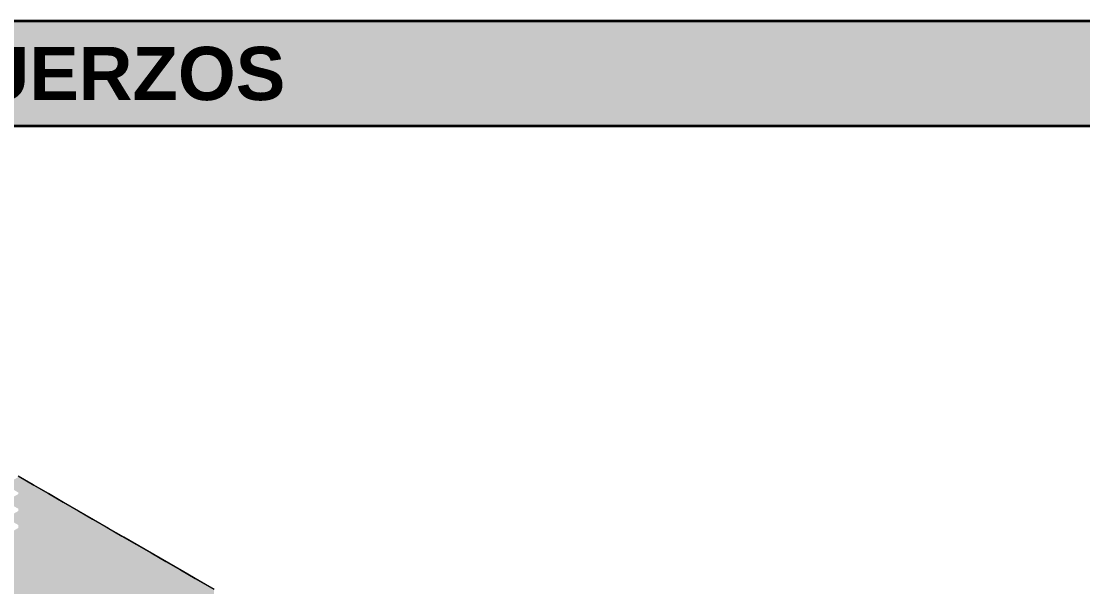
# Model space of a CAD drawing. Header units: metres. Extents: x 349021 to 349543, y 9281040 to 9281959.
# Drawn here: x 349203.157 to 349204.073, y 9281042.673 to 9281043.16 of the extents above; entities that cross this region are included whole.
import ezdxf
from ezdxf.enums import TextEntityAlignment as Align

# ---------------------------------------------------------------- set-up
doc = ezdxf.new("R2010")
doc.units = ezdxf.units.M
doc.header["$LTSCALE"] = 0.25
for name, color, linetype, lineweight in [('ISO-3D', 7, 'CONTINUOUS', 13), ('ISO-3D-ARISTAS', 250, 'CONTINUOUS', 13), ('PANEL-FONDO', 5, 'CONTINUOUS', 13), ('TITULOS', 160, 'CONTINUOUS', 35)]:
    doc.layers.add(name, color=color, linetype=linetype, lineweight=lineweight)
doc.layers.add('PANEL', color=5, linetype='CONTINUOUS', lineweight=35, true_color=0x1f4e79)
doc.styles.add('TITULOS', font='arialbd.ttf')

msp = doc.modelspace()

# ---------------------------------------------------------------- linework, layer by layer
at = {"layer": 'ISO-3D', "true_color": 0x9e9c96}
for points in [[(349203.1556, 9281042.76762), (349203.16826, 9281042.76031), (349203.14348, 9281042.76062), (349203.15613, 9281042.75331)], [(349203.16826, 9281042.76031), (349203.18091, 9281042.753), (349203.15613, 9281042.75331), (349203.16879, 9281042.746)], [(349203.15613, 9281042.75331), (349203.16879, 9281042.746), (349203.14401, 9281042.74631), (349203.15667, 9281042.739)], [(349203.18091, 9281042.753), (349203.19357, 9281042.74569), (349203.16879, 9281042.746), (349203.18145, 9281042.73869)], [(349203.15667, 9281042.739), (349203.16932, 9281042.73169), (349203.14454, 9281042.732), (349203.1572, 9281042.72469)], [(349203.16879, 9281042.746), (349203.18145, 9281042.73869), (349203.15667, 9281042.739), (349203.16932, 9281042.73169)], [(349203.18145, 9281042.73869), (349203.1941, 9281042.73138), (349203.16932, 9281042.73169), (349203.18198, 9281042.72438)], [(349203.19357, 9281042.74569), (349203.20623, 9281042.73838), (349203.18145, 9281042.73869), (349203.1941, 9281042.73138)], [(349203.20623, 9281042.73838), (349203.21889, 9281042.73108), (349203.1941, 9281042.73138), (349203.20676, 9281042.72408)], [(349203.16932, 9281042.73169), (349203.18198, 9281042.72438), (349203.1572, 9281042.72469), (349203.16986, 9281042.71738)], [(349203.1941, 9281042.73138), (349203.20676, 9281042.72408), (349203.18198, 9281042.72438), (349203.19464, 9281042.71708)], [(349203.21889, 9281042.73108), (349203.23154, 9281042.72377), (349203.20676, 9281042.72408), (349203.21942, 9281042.71677)], [(349203.1572, 9281042.72469), (349203.16986, 9281042.71738), (349203.14507, 9281042.71769), (349203.15773, 9281042.71038)], [(349203.18198, 9281042.72438), (349203.19464, 9281042.71708), (349203.16986, 9281042.71738), (349203.18251, 9281042.71008)], [(349203.20676, 9281042.72408), (349203.21942, 9281042.71677), (349203.19464, 9281042.71708), (349203.20729, 9281042.70977)], [(349203.23154, 9281042.72377), (349203.2442, 9281042.71646), (349203.21942, 9281042.71677), (349203.23208, 9281042.70946)], [(349203.14507, 9281042.71769), (349203.15773, 9281042.71038), (349203.13295, 9281042.71069), (349203.14561, 9281042.70338)], [(349203.15773, 9281042.71038), (349203.17039, 9281042.70308), (349203.14561, 9281042.70338), (349203.15826, 9281042.69608)], [(349203.16986, 9281042.71738), (349203.18251, 9281042.71008), (349203.15773, 9281042.71038), (349203.17039, 9281042.70308)], [(349203.19464, 9281042.71708), (349203.20729, 9281042.70977), (349203.18251, 9281042.71008), (349203.19517, 9281042.70277)], [(349203.21942, 9281042.71677), (349203.23208, 9281042.70946), (349203.20729, 9281042.70977), (349203.21995, 9281042.70246)], [(349203.2442, 9281042.71646), (349203.25686, 9281042.70915), (349203.23208, 9281042.70946), (349203.24473, 9281042.70215)], [(349203.14561, 9281042.70338), (349203.15826, 9281042.69608), (349203.13348, 9281042.69638), (349203.14614, 9281042.68908)], [(349203.17039, 9281042.70308), (349203.18305, 9281042.69577), (349203.15826, 9281042.69608), (349203.17092, 9281042.68877)], [(349203.18251, 9281042.71008), (349203.19517, 9281042.70277), (349203.17039, 9281042.70308), (349203.18305, 9281042.69577)], [(349203.19517, 9281042.70277), (349203.20783, 9281042.69546), (349203.18305, 9281042.69577), (349203.1957, 9281042.68846)], [(349203.20729, 9281042.70977), (349203.21995, 9281042.70246), (349203.19517, 9281042.70277), (349203.20783, 9281042.69546)], [(349203.21995, 9281042.70246), (349203.23261, 9281042.69515), (349203.20783, 9281042.69546), (349203.22048, 9281042.68815)], [(349203.23208, 9281042.70946), (349203.24473, 9281042.70215), (349203.21995, 9281042.70246), (349203.23261, 9281042.69515)], [(349203.24473, 9281042.70215), (349203.25739, 9281042.69485), (349203.23261, 9281042.69515), (349203.24527, 9281042.68785)], [(349203.25686, 9281042.70915), (349203.26952, 9281042.70185), (349203.24473, 9281042.70215), (349203.25739, 9281042.69485)], [(349203.26952, 9281042.70185), (349203.28217, 9281042.69454), (349203.25739, 9281042.69485), (349203.27005, 9281042.68754)], [(349203.15826, 9281042.69608), (349203.17092, 9281042.68877), (349203.14614, 9281042.68908), (349203.1588, 9281042.68177)], [(349203.18305, 9281042.69577), (349203.1957, 9281042.68846), (349203.17092, 9281042.68877), (349203.18358, 9281042.68146)], [(349203.20783, 9281042.69546), (349203.22048, 9281042.68815), (349203.1957, 9281042.68846), (349203.20836, 9281042.68115)], [(349203.23261, 9281042.69515), (349203.24527, 9281042.68785), (349203.22048, 9281042.68815), (349203.23314, 9281042.68085)], [(349203.25739, 9281042.69485), (349203.27005, 9281042.68754), (349203.24527, 9281042.68785), (349203.25792, 9281042.68054)], [(349203.28217, 9281042.69454), (349203.29483, 9281042.68723), (349203.27005, 9281042.68754), (349203.28271, 9281042.68023)], [(349203.14614, 9281042.68908), (349203.1588, 9281042.68177), (349203.13402, 9281042.68208), (349203.14667, 9281042.67477)], [(349203.17092, 9281042.68877), (349203.18358, 9281042.68146), (349203.1588, 9281042.68177), (349203.17145, 9281042.67446)], [(349203.1957, 9281042.68846), (349203.20836, 9281042.68115), (349203.18358, 9281042.68146), (349203.19624, 9281042.67415)], [(349203.22048, 9281042.68815), (349203.23314, 9281042.68085), (349203.20836, 9281042.68115), (349203.22102, 9281042.67385)], [(349203.24527, 9281042.68785), (349203.25792, 9281042.68054), (349203.23314, 9281042.68085), (349203.2458, 9281042.67354)], [(349203.27005, 9281042.68754), (349203.28271, 9281042.68023), (349203.25792, 9281042.68054), (349203.27058, 9281042.67323)], [(349203.29483, 9281042.68723), (349203.30749, 9281042.67992), (349203.28271, 9281042.68023), (349203.29536, 9281042.67292)], [(349203.14667, 9281042.67477), (349203.15933, 9281042.66746), (349203.13455, 9281042.66777), (349203.14721, 9281042.66046)], [(349203.1588, 9281042.68177), (349203.17145, 9281042.67446), (349203.14667, 9281042.67477), (349203.15933, 9281042.66746)], [(349203.17145, 9281042.67446), (349203.18411, 9281042.66715), (349203.15933, 9281042.66746), (349203.17199, 9281042.66015)], [(349203.18358, 9281042.68146), (349203.19624, 9281042.67415), (349203.17145, 9281042.67446), (349203.18411, 9281042.66715)], [(349203.19624, 9281042.67415), (349203.20889, 9281042.66685), (349203.18411, 9281042.66715), (349203.19677, 9281042.65985)], [(349203.20836, 9281042.68115), (349203.22102, 9281042.67385), (349203.19624, 9281042.67415), (349203.20889, 9281042.66685)], [(349203.22102, 9281042.67385), (349203.23368, 9281042.66654), (349203.20889, 9281042.66685), (349203.22155, 9281042.65954)], [(349203.23314, 9281042.68085), (349203.2458, 9281042.67354), (349203.22102, 9281042.67385), (349203.23368, 9281042.66654)], [(349203.25792, 9281042.68054), (349203.27058, 9281042.67323), (349203.2458, 9281042.67354), (349203.25846, 9281042.66623)], [(349203.28271, 9281042.68023), (349203.29536, 9281042.67292), (349203.27058, 9281042.67323), (349203.28324, 9281042.66592)], [(349203.30749, 9281042.67992), (349203.32014, 9281042.67262), (349203.29536, 9281042.67292), (349203.30802, 9281042.66562)], [(349203.2458, 9281042.67354), (349203.25846, 9281042.66623), (349203.23368, 9281042.66654), (349203.24633, 9281042.65923)], [(349203.27058, 9281042.67323), (349203.28324, 9281042.66592), (349203.25846, 9281042.66623), (349203.27111, 9281042.65892)], [(349203.29536, 9281042.67292), (349203.30802, 9281042.66562), (349203.28324, 9281042.66592), (349203.2959, 9281042.65862)]]:
    msp.add_solid(points, dxfattribs=at)
at = {"layer": 'ISO-3D', "true_color": 0x8e8d88}
for points in [[(349203.15493, 9281042.753), (349203.16792, 9281042.7455), (349203.15493, 9281042.768), (349203.16792, 9281042.7605)], [(349203.16792, 9281042.7455), (349203.18091, 9281042.738), (349203.16792, 9281042.7605), (349203.18091, 9281042.753)], [(349203.15493, 9281042.738), (349203.16792, 9281042.7305), (349203.15493, 9281042.753), (349203.16792, 9281042.7455)], [(349203.18091, 9281042.738), (349203.1939, 9281042.7305), (349203.18091, 9281042.753), (349203.1939, 9281042.7455)], [(349203.15493, 9281042.723), (349203.16792, 9281042.7155), (349203.15493, 9281042.738), (349203.16792, 9281042.7305)], [(349203.16792, 9281042.7305), (349203.18091, 9281042.723), (349203.16792, 9281042.7455), (349203.18091, 9281042.738)], [(349203.18091, 9281042.723), (349203.1939, 9281042.7155), (349203.18091, 9281042.738), (349203.1939, 9281042.7305)], [(349203.1939, 9281042.7305), (349203.20689, 9281042.723), (349203.1939, 9281042.7455), (349203.20689, 9281042.738)], [(349203.20689, 9281042.723), (349203.21989, 9281042.7155), (349203.20689, 9281042.738), (349203.21989, 9281042.7305)], [(349203.16792, 9281042.7155), (349203.18091, 9281042.708), (349203.16792, 9281042.7305), (349203.18091, 9281042.723)], [(349203.1939, 9281042.7155), (349203.20689, 9281042.708), (349203.1939, 9281042.7305), (349203.20689, 9281042.723)], [(349203.21989, 9281042.7155), (349203.23288, 9281042.708), (349203.21989, 9281042.7305), (349203.23288, 9281042.723)], [(349203.15493, 9281042.708), (349203.16792, 9281042.7005), (349203.15493, 9281042.723), (349203.16792, 9281042.7155)], [(349203.18091, 9281042.708), (349203.1939, 9281042.7005), (349203.18091, 9281042.723), (349203.1939, 9281042.7155)], [(349203.20689, 9281042.708), (349203.21989, 9281042.7005), (349203.20689, 9281042.723), (349203.21989, 9281042.7155)], [(349203.23288, 9281042.708), (349203.24587, 9281042.7005), (349203.23288, 9281042.723), (349203.24587, 9281042.7155)], [(349203.16792, 9281042.7005), (349203.18091, 9281042.693), (349203.16792, 9281042.7155), (349203.18091, 9281042.708)], [(349203.1939, 9281042.7005), (349203.20689, 9281042.693), (349203.1939, 9281042.7155), (349203.20689, 9281042.708)], [(349203.21989, 9281042.7005), (349203.23288, 9281042.693), (349203.21989, 9281042.7155), (349203.23288, 9281042.708)], [(349203.24587, 9281042.7005), (349203.25886, 9281042.693), (349203.24587, 9281042.7155), (349203.25886, 9281042.708)], [(349203.15493, 9281042.69371), (349203.16792, 9281042.68621), (349203.15493, 9281042.708), (349203.16792, 9281042.7005)], [(349203.18091, 9281042.693), (349203.1939, 9281042.6855), (349203.18091, 9281042.708), (349203.1939, 9281042.7005)], [(349203.20689, 9281042.693), (349203.21989, 9281042.6855), (349203.20689, 9281042.708), (349203.21989, 9281042.7005)], [(349203.23288, 9281042.693), (349203.24587, 9281042.6855), (349203.23288, 9281042.708), (349203.24587, 9281042.7005)], [(349203.25886, 9281042.693), (349203.27185, 9281042.6855), (349203.25886, 9281042.708), (349203.27185, 9281042.7005)], [(349203.15493, 9281042.67943), (349203.16792, 9281042.67193), (349203.15493, 9281042.69371), (349203.16792, 9281042.68621)], [(349203.16792, 9281042.68621), (349203.18091, 9281042.67871), (349203.16792, 9281042.7005), (349203.18091, 9281042.693)], [(349203.18091, 9281042.67871), (349203.1939, 9281042.67121), (349203.18091, 9281042.693), (349203.1939, 9281042.6855)], [(349203.1939, 9281042.6855), (349203.20689, 9281042.678), (349203.1939, 9281042.7005), (349203.20689, 9281042.693)], [(349203.20689, 9281042.678), (349203.21989, 9281042.6705), (349203.20689, 9281042.693), (349203.21989, 9281042.6855)], [(349203.21989, 9281042.6855), (349203.23288, 9281042.678), (349203.21989, 9281042.7005), (349203.23288, 9281042.693)], [(349203.23288, 9281042.678), (349203.24587, 9281042.6705), (349203.23288, 9281042.693), (349203.24587, 9281042.6855)], [(349203.24587, 9281042.6855), (349203.25886, 9281042.678), (349203.24587, 9281042.7005), (349203.25886, 9281042.693)], [(349203.25886, 9281042.678), (349203.27185, 9281042.6705), (349203.25886, 9281042.693), (349203.27185, 9281042.6855)], [(349203.27185, 9281042.6855), (349203.28484, 9281042.678), (349203.27185, 9281042.7005), (349203.28484, 9281042.693)], [(349203.28484, 9281042.678), (349203.29783, 9281042.6705), (349203.28484, 9281042.693), (349203.29783, 9281042.6855)], [(349203.16792, 9281042.67193), (349203.18091, 9281042.66443), (349203.16792, 9281042.68621), (349203.18091, 9281042.67871)], [(349203.1939, 9281042.67121), (349203.20689, 9281042.66371), (349203.1939, 9281042.6855), (349203.20689, 9281042.678)], [(349203.21989, 9281042.6705), (349203.23288, 9281042.663), (349203.21989, 9281042.6855), (349203.23288, 9281042.678)], [(349203.24587, 9281042.6705), (349203.25886, 9281042.663), (349203.24587, 9281042.6855), (349203.25886, 9281042.678)], [(349203.27185, 9281042.6705), (349203.28484, 9281042.663), (349203.27185, 9281042.6855), (349203.28484, 9281042.678)], [(349203.29783, 9281042.6705), (349203.31082, 9281042.663), (349203.29783, 9281042.6855), (349203.31082, 9281042.678)], [(349203.15493, 9281042.66514), (349203.16792, 9281042.65764), (349203.15493, 9281042.67943), (349203.16792, 9281042.67193)], [(349203.18091, 9281042.66443), (349203.1939, 9281042.65693), (349203.18091, 9281042.67871), (349203.1939, 9281042.67121)], [(349203.20689, 9281042.66371), (349203.21989, 9281042.65621), (349203.20689, 9281042.678), (349203.21989, 9281042.6705)], [(349203.23288, 9281042.663), (349203.24587, 9281042.6555), (349203.23288, 9281042.678), (349203.24587, 9281042.6705)], [(349203.25886, 9281042.663), (349203.27185, 9281042.6555), (349203.25886, 9281042.678), (349203.27185, 9281042.6705)], [(349203.28484, 9281042.663), (349203.29783, 9281042.6555), (349203.28484, 9281042.678), (349203.29783, 9281042.6705)], [(349203.31082, 9281042.663), (349203.32381, 9281042.6555), (349203.31082, 9281042.678), (349203.32381, 9281042.6705)]]:
    msp.add_solid(points, dxfattribs=at)
at = {"layer": 'ISO-3D-ARISTAS', "color": 250}
for p, q in [((349203.16792, 9281042.7605), (349203.15493, 9281042.768)), ((349203.1556, 9281042.76762), (349203.16826, 9281042.76031)), ((349203.18091, 9281042.753), (349203.16792, 9281042.7605)), ((349203.16826, 9281042.76031), (349203.18091, 9281042.753)), ((349203.1939, 9281042.7455), (349203.18091, 9281042.753)), ((349203.18091, 9281042.753), (349203.19357, 9281042.74569)), ((349203.19357, 9281042.74569), (349203.20623, 9281042.73838)), ((349203.20689, 9281042.738), (349203.1939, 9281042.7455)), ((349203.20623, 9281042.73838), (349203.21889, 9281042.73108)), ((349203.21989, 9281042.7305), (349203.20689, 9281042.738)), ((349203.21889, 9281042.73108), (349203.23154, 9281042.72377)), ((349203.23288, 9281042.723), (349203.21989, 9281042.7305)), ((349203.23154, 9281042.72377), (349203.2442, 9281042.71646)), ((349203.24587, 9281042.7155), (349203.23288, 9281042.723)), ((349203.2442, 9281042.71646), (349203.25686, 9281042.70915)), ((349203.25886, 9281042.708), (349203.24587, 9281042.7155)), ((349203.25686, 9281042.70915), (349203.26952, 9281042.70185)), ((349203.27185, 9281042.7005), (349203.25886, 9281042.708)), ((349203.26952, 9281042.70185), (349203.28217, 9281042.69454)), ((349203.28484, 9281042.693), (349203.27185, 9281042.7005)), ((349203.28217, 9281042.69454), (349203.29483, 9281042.68723)), ((349203.29783, 9281042.6855), (349203.28484, 9281042.693)), ((349203.29483, 9281042.68723), (349203.30749, 9281042.67992)), ((349203.31082, 9281042.678), (349203.29783, 9281042.6855)), ((349203.30749, 9281042.67992), (349203.32014, 9281042.67262)), ((349203.32381, 9281042.6705), (349203.31082, 9281042.678))]:
    msp.add_line(p, q, dxfattribs=at)
at = {"layer": 'PANEL'}
msp.add_line((349201.25, 9281043.07), (349205.24, 9281043.07), dxfattribs=at)
msp.add_lwpolyline([(349201.25, 9281040.95), (349205.24, 9281040.95), (349205.24, 9281043.16), (349201.25, 9281043.16)], close=True, dxfattribs=at)
at = {"layer": 'PANEL-FONDO', "true_color": 0xebf1f8}
msp.add_solid([(349201.25, 9281043.07), (349205.24, 9281043.07), (349201.25, 9281043.16), (349205.24, 9281043.16)], dxfattribs=at)

# ---------------------------------------------------------------- texts
at = {"layer": 'TITULOS', "style": 'TITULOS'}
msp.add_text('3. CORTE POR EL REGISTRO: ASIENTO DE LA TAPA Y REFUERZOS', height=0.0459, dxfattribs=at).set_placement((349201.28, 9281043.115), align=Align.MIDDLE_LEFT)

doc.saveas('drawing.dxf')
